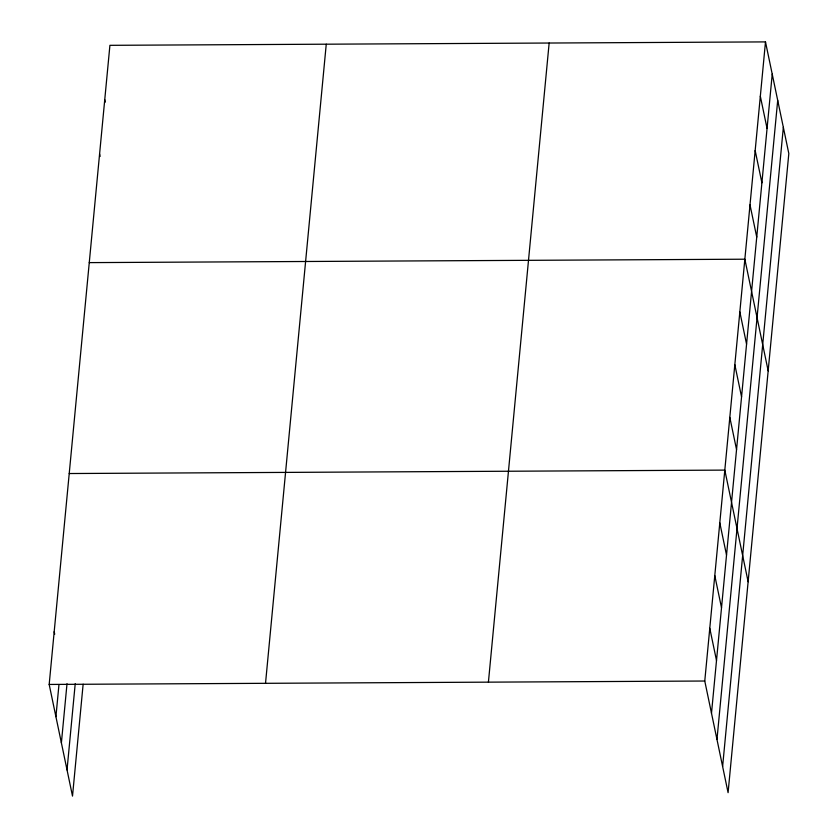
<?xml version="1.0" encoding="UTF-8"?>
<svg xmlns="http://www.w3.org/2000/svg" width="838" height="838" viewBox="0 0 838 838"><rect width="100%" height="100%" fill="white"/><g stroke="black" fill="none" stroke-linecap="round" stroke-linejoin="round"><path stroke-width="1.26" d="M83.14 684.217L72.508 796.1L49.18 684.447L109.914 45.325L765.492 41.9L788.82 153.553L728.086 792.675L704.768 681.022L765.492 41.9M55.916 716.679L58.974 684.531M61.394 742.887L67.009 683.735M67.03 769.892L75.221 683.724M265.52 683.316L326.254 44.194M488.418 682.153L549.152 43.031M711.493 713.253L772.227 74.132M716.972 739.462L777.706 100.34M722.618 766.466L783.341 127.345M89.257 262.619L744.846 259.204L768.174 370.857M69.219 473.533L724.807 470.108L748.135 581.771M49.18 684.447L704.768 681.022M760.328 96.223L767.063 128.455M755.164 150.547L761.899 182.789M750.01 204.881L756.745 237.112M739.839 311.925L746.564 344.167M734.821 364.656L741.557 396.887M729.814 417.387L736.55 449.618M719.79 522.839L726.525 555.07M714.783 575.57L721.518 607.801M709.776 628.291L716.511 660.533M104.75 99.649L105.263 102.131M99.586 153.972L100.11 156.455M54.187 631.716L54.711 634.198"/></g></svg>
